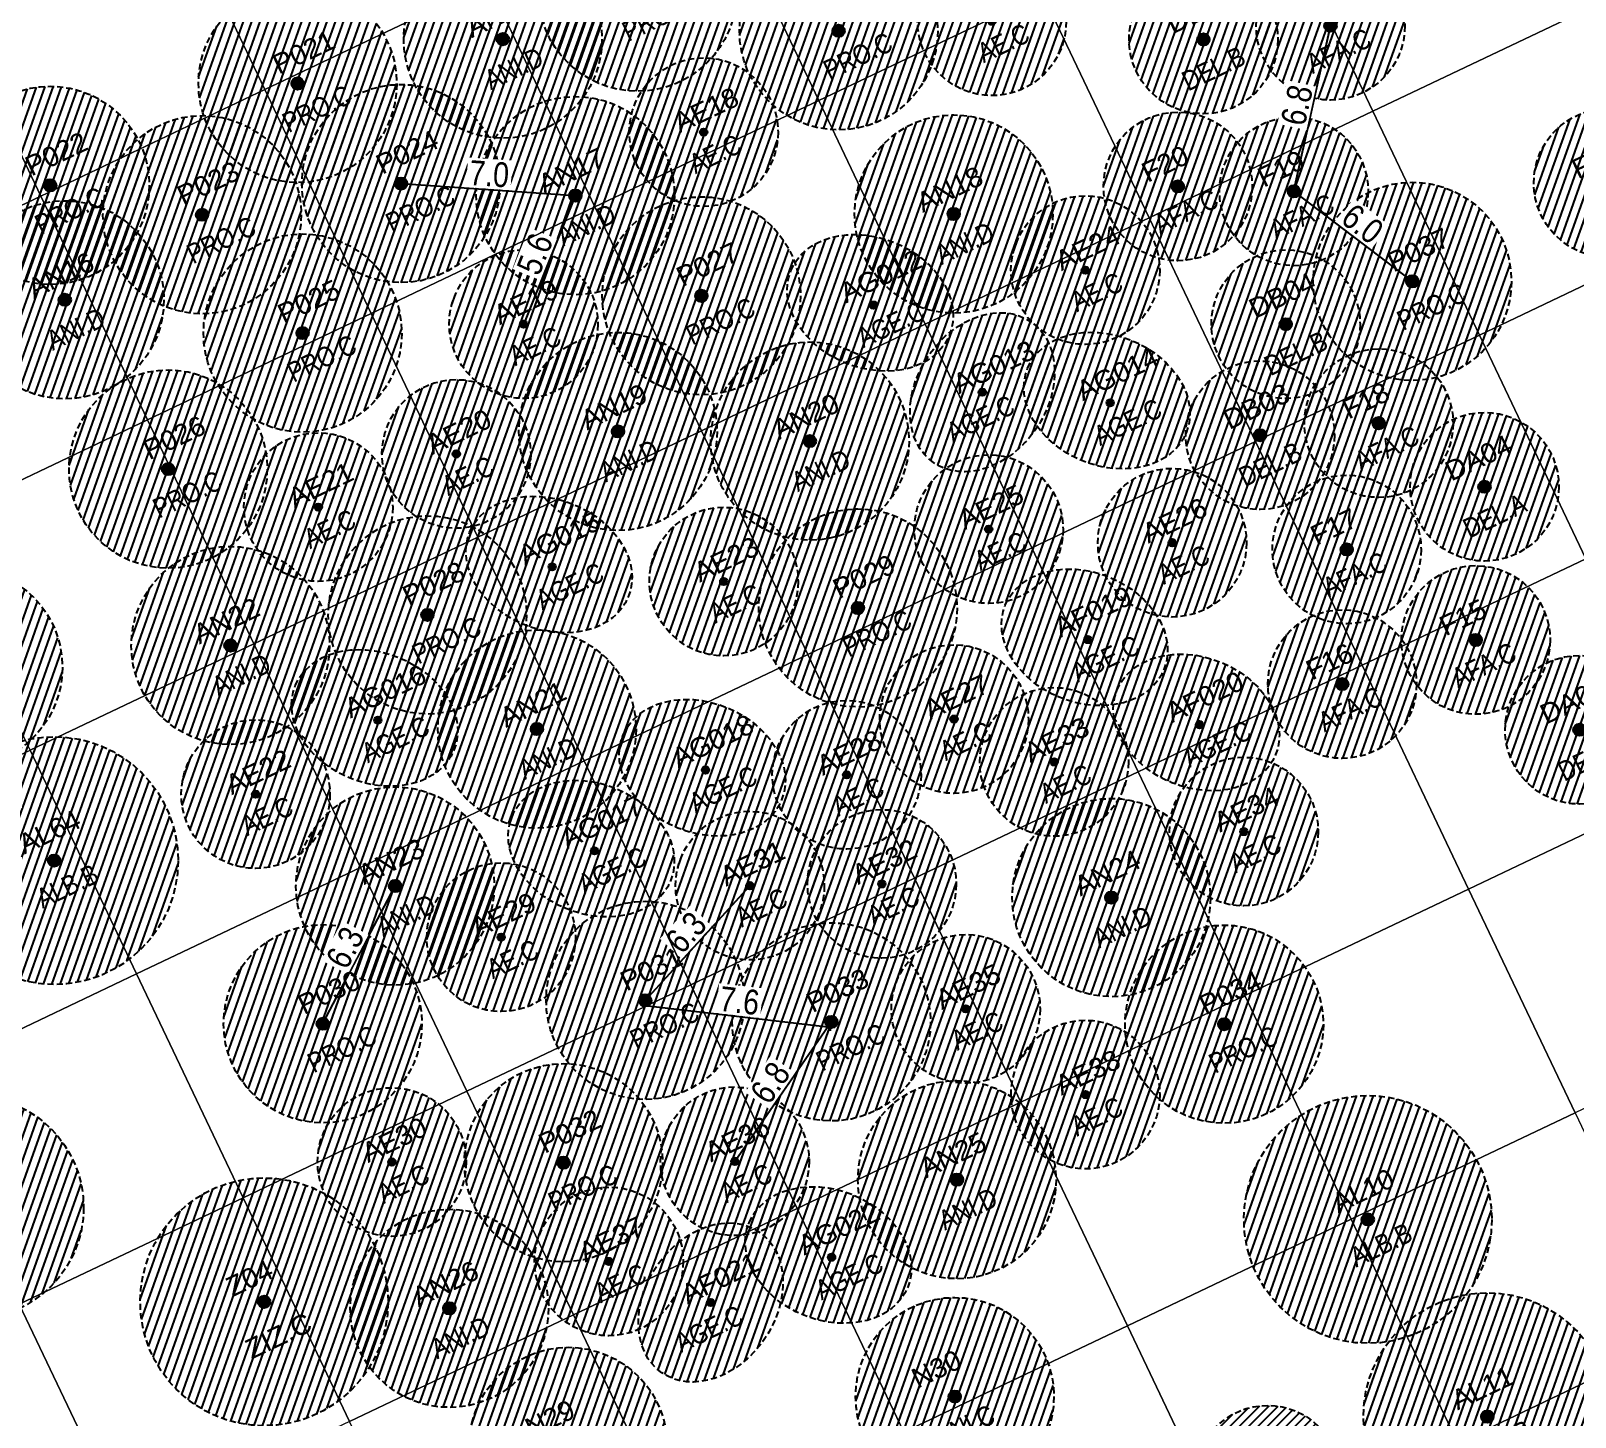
# Model space of a CAD drawing. Header units: metres. Extents: x 679599 to 680038, y 2748524 to 2748844.
# Drawn here: x 679647.3 to 679709.6, y 2748586.6 to 2748642.5 of the extents above; entities that cross this region are included whole.
import ezdxf

# ---------------------------------------------------------------- set-up
doc = ezdxf.new("R2010")
doc.units = ezdxf.units.M
doc.linetypes.add('HIDDEN', pattern=[0.375, 0.25, -0.125])
doc.layers.add('00-GRID_PLANTATION', color=21, linetype='Continuous', lineweight=0, true_color=0xff9c7a)
for name, color, linetype in [('02-L-Setting Out_Dimensions', 250, 'Continuous'), ('COTAUX', 7, 'Continuous'), ('SL_TREE_CANOPY', 251, 'HIDDEN'), ('SL_TREE_ID', 162, 'Continuous'), ('SL_TREE_LEGEND', 7, 'Continuous'), ('SL_TREE_TRUNK', 251, 'Continuous')]:
    doc.layers.add(name, color=color, linetype=linetype)
for name, color, linetype, true_color in [('SL_TREE__DELONIX_REGIA', 24, 'Continuous', 0x8f2400), ('SL_TREE_ACACIA_ETBAICA', 68, 'Continuous', 0x405700), ('SL_TREE_ACACIA_FARNESIANA', 52, 'Continuous', 0xe0e000), ('SL_TREE_ACACIA_GERRARDII', 58, 'Continuous', 0x4c4c00), ('SL_TREE_ACACIA_NILOTICA', 78, 'Continuous', 0x264d00), ('SL_TREE_ALBIZIA_LEBBECK', 54, 'Continuous', 0xa3a300), ('SL_TREE_AZADIRACHTA_INDICA', 62, 'Continuous', 0x9ec82d), ('SL_TREE_CERCIDIUM_FLORIDUM', 52, 'Continuous', 0xe0e000), ('SL_TREE_PROSOPIS_CINERARIA', 66, 'Continuous', 0x5f7f00), ('SL_TREE_ZIZIPHUS_SPINA', 52, 'Continuous', 0xc6d408)]:
    doc.layers.add(name, color=color, linetype=linetype, true_color=true_color)
doc.styles.add('E100', font='verdana.ttf', dxfattribs={"height": 0.4})
doc.styles.get("Standard").update_dxf_attribs({"font": 'arial.ttf'})
doc.styles.add('TER-200', font='ARIALN.TTF', dxfattribs={"height": 1})
doc.dimstyles.new('E250', dxfattribs={"dimscale": 0.03, "dimtxt": 0.4, "dimasz": 0.5, "dimexe": 0.1, "dimexo": 1, "dimgap": 4, "dimtad": 1, "dimzin": 0, "dimdsep": 46, "dimtxsty": 'E100', "dimblk1": 'LINCOT200', "dimblk2": 'LINCOT200', "dimsah": 1, "dimcen": 0.1, "dimdle": 0.1, "dimse1": 1, "dimse2": 1, "dimclrt": 256, "dimadec": 0, "dimazin": 0, "dimtfac": 0.0153846153846154, "dimtofl": 0, "dimtmove": 0, "dimatfit": 3, "dimldrblk": 'LINCOT200', "dimfxl": 1, "dimtolj": 1, "dimtzin": 0, "dimarcsym": 0})
pattern_1 = [(45, (0, 0), (-0.2245064030267288, 0.2245064030267288), [])]
pattern_2 = [(70.4481293926228, (0, -4.656613e-10), (-0.2991926023986827, 0.106254584230064), [])]

# ---------------------------------------------------------------- blocks, each defined once
blk = doc.blocks.new('Albizia_lebbeck')
h = blk.add_hatch()
h.set_pattern_fill('ANSI31', color=256, scale=0.1)
h.set_pattern_definition(pattern_1)
edge = h.paths.add_edge_path()
edge.add_arc((0, 4.656613e-10), 4.999999999981005, -25.44812939262282, 334.5518706073772)
at = {"layer": 'SL_TREE_TRUNK'}
h = blk.add_hatch(color=256, dxfattribs=at)
h.dxf.hatch_style = 1
edge = h.paths.add_edge_path()
edge.add_arc((2.328306e-10, 0), 0.2500003876001918, 0, 360)
at = {"layer": 'SL_TREE_CANOPY', "linetype": 'HIDDEN'}
blk.add_circle((2.328306e-10, 0), 5, dxfattribs=at)
at = {"layer": 'SL_TREE_TRUNK'}
blk.add_circle((2.328306e-10, 0), 0.2500003876001918, dxfattribs=at)
at = {"layer": 'SL_TREE_ID'}
blk.add_attdef('ID', (-0.9810078069718458, 0.7368421231547302), '', height=0.8, rotation=0.000420918299423, dxfattribs=at)
at = {"layer": 'SL_TREE_LEGEND', "insert": (-1.25964832330942, -0.7561016048520699), "char_height": 0.8, "attachment_point": 1, "rotation": 0.012362144525417456, "style": 'TER-200'}
blk.add_mtext_dynamic_manual_height_columns('ALB.B', width=38.77958347063934, gutter_width=12.50001938000959, heights=[0], dxfattribs=at)
blk = doc.blocks.new('Ziziphus_spina_christi')
h = blk.add_hatch()
h.set_pattern_fill('ANSI31', color=256, scale=0.1)
h.set_pattern_definition(pattern_1)
edge = h.paths.add_edge_path()
edge.add_arc((-7e-16, -9e-16), 5, 0, 360)
at = {"layer": 'SL_TREE_TRUNK'}
h = blk.add_hatch(color=256, dxfattribs=at)
h.dxf.hatch_style = 1
edge = h.paths.add_edge_path()
edge.add_arc((0, 0), 0.2500003876001918, 0, 360)
at = {"layer": 'SL_TREE_CANOPY', "linetype": 'HIDDEN'}
blk.add_circle((0, 0), 5, dxfattribs=at)
at = {"layer": 'SL_TREE_TRUNK'}
blk.add_circle((0, 0), 0.2500003876001918, dxfattribs=at)
at = {"layer": 'SL_TREE_ID'}
blk.add_attdef('ID', (-1.090554446818487, 0.7152588476904356), '', height=0.8, rotation=0.000420918299423, dxfattribs=at)
at = {"layer": 'SL_TREE_LEGEND'}
blk.add_attdef('NOMBRE_ESPECIE', (-1.464163609154383, -1.887849904743555), '', height=0.8, rotation=0.000420918299423, dxfattribs=at)
blk = doc.blocks.new('Acacia_pycnantha')
h = blk.add_hatch()
h.set_pattern_fill('ANSI31', color=256, scale=0.1)
h.set_pattern_definition(pattern_1)
edge = h.paths.add_edge_path()
edge.add_arc((-2.328306e-10, 0), 2.999999999974136, 3.2e-15, 360)
at = {"layer": 'SL_TREE_TRUNK'}
h = blk.add_hatch(color=256, dxfattribs=at)
h.dxf.hatch_style = 1
edge = h.paths.add_edge_path()
edge.add_arc((2.328306e-10, 0), 0.2500003876001918, 0, 360)
at = {"layer": 'SL_TREE_CANOPY', "linetype": 'HIDDEN'}
blk.add_circle((2.328306e-10, 0), 3, dxfattribs=at)
at = {"layer": 'SL_TREE_TRUNK'}
blk.add_circle((2.328306e-10, 0), 0.2500003876001918, dxfattribs=at)
at = {"layer": 'SL_TREE_ID'}
blk.add_attdef('ID', (-1.03725316046178, 0.6508105848674967), '', height=0.8, rotation=0.000420918299423, dxfattribs=at)
at = {"layer": 'SL_TREE_LEGEND', "insert": (-1.489660865123958, -0.6532864519394935), "char_height": 0.8, "attachment_point": 1, "rotation": 0.012362144525417456, "style": 'TER-200'}
blk.add_mtext_dynamic_manual_height_columns('AFA.C', width=38.77958347063934, gutter_width=12.50001938000959, heights=[0], dxfattribs=at)
blk = doc.blocks.new('Acacia etbaica')
h = blk.add_hatch()
h.set_pattern_fill('ANSI31', color=256, scale=0.1)
h.set_pattern_definition(pattern_1)
edge = h.paths.add_edge_path()
edge.add_arc((4e-16, -1.1e-15), 3.000000000000001, 0, 360)
at = {"layer": 'SL_TREE_TRUNK'}
h = blk.add_hatch(color=256, dxfattribs=at)
h.dxf.hatch_style = 1
edge = h.paths.add_edge_path()
edge.add_arc((-4.1909516e-09, -3.7252903e-09), 0.1500002332421871, 286.4511275051878, 569.1271037239628)
edge.add_arc((-2.3283064e-09, 2.3283064e-09), 0.1500002378014961, 209.127105287983, 286.4511261276718)
at = {"layer": 'SL_TREE_CANOPY'}
blk.add_circle((0, 0), 3, dxfattribs=at)
at = {"layer": 'SL_TREE_TRUNK'}
for radius in [0.1500002332387778, 0.150000232560115]:
    blk.add_circle((-4.1909516e-09, -3.7252903e-09), radius, dxfattribs=at)
at = {"layer": 'SL_TREE_ID'}
blk.add_attdef('ID', (-0.8932882340763868, 0.3719346012949387), '', height=0.8, rotation=0.000420918299423, dxfattribs=at)
at = {"layer": 'SL_TREE_LEGEND', "insert": (-1.032689353252649, -0.5916003125882874), "char_height": 0.8, "attachment_point": 1, "rotation": 0.01236214457773996, "style": 'TER-200'}
blk.add_mtext_dynamic_manual_height_columns('AE.C', width=38.77952334683659, gutter_width=12.5, heights=[0], dxfattribs=at)
blk = doc.blocks.new('Acacia_gerrardii')
h = blk.add_hatch()
h.set_pattern_fill('ANSI31', color=256, scale=0.1, style=0)
h.set_pattern_definition(pattern_1)
edge = h.paths.add_edge_path()
edge.add_ellipse((-0.0789066723082215, 0.1374323763884604), major_axis=(-2.334159139066159, 2.54631103014604), ratio=0.7600819417513992, start_angle=0, end_angle=360)
at = {"layer": 'SL_TREE_TRUNK'}
h = blk.add_hatch(color=256, dxfattribs=at)
h.dxf.hatch_style = 1
edge = h.paths.add_edge_path()
edge.add_arc((2.328306e-10, 4.656613e-10), 0.1500002322718501, -7.354891001008641, 352.6451089989913)
at = {"layer": 'SL_TREE_CANOPY'}
blk.add_ellipse((-0.0789066723082215, 0.1374323763884604), major_axis=(-2.334159139066159, 2.54631103014604), ratio=0.7600819417513992, dxfattribs=at)
at = {"layer": 'SL_TREE_TRUNK'}
for radius in [0.1500002322718501, 0.150000232560115]:
    blk.add_circle((2.328306e-10, 4.656613e-10), radius, dxfattribs=at)
at = {"layer": 'SL_TREE_ID'}
blk.add_attdef('ID', (-0.9728607100642676, 0.5309647998048064), '', height=0.8, rotation=0.000420918299423, dxfattribs=at)
at = {"layer": 'SL_TREE_LEGEND', "insert": (-1.118427887933137, -0.6025218042600855), "char_height": 0.8, "attachment_point": 1, "style": 'TER-200'}
blk.add_mtext_dynamic_manual_height_columns('AGE.C', width=38.77952334683659, gutter_width=12.5, heights=[0], dxfattribs=at)
blk = doc.blocks.new('Prosopis_cineraria')
h = blk.add_hatch()
h.set_pattern_fill('ANSI31', color=256, scale=0.1)
h.set_pattern_definition(pattern_1)
edge = h.paths.add_edge_path()
edge.add_arc((-1.8626451e-09, -1.3969839e-09), 4.000000002159871, 0, 360)
at = {"layer": 'SL_TREE_TRUNK'}
h = blk.add_hatch(color=256, dxfattribs=at)
h.dxf.hatch_style = 1
edge = h.paths.add_edge_path()
edge.add_arc((0, 0), 0.25, 0, 360)
at = {"layer": 'SL_TREE_CANOPY', "linetype": 'HIDDEN'}
blk.add_circle((0, 0), 4, dxfattribs=at)
at = {"layer": 'SL_TREE_TRUNK'}
blk.add_circle((0, 0), 0.25, dxfattribs=at)
at = {"layer": 'SL_TREE_ID'}
blk.add_attdef('ID', (-0.5349555176233097, 0.6443084545875202), '', height=0.8, rotation=0.000420918299423, dxfattribs=at)
at = {"layer": 'SL_TREE_LEGEND', "insert": (-1.190907274773998, -0.8530613649636507), "char_height": 0.8, "attachment_point": 1, "style": 'TER-200'}
blk.add_mtext_dynamic_manual_height_columns('PRO.C', width=38.77952334683659, gutter_width=12.5, heights=[0], dxfattribs=at)
blk = doc.blocks.new('Acacia_gerrardii_1')
h = blk.add_hatch()
h.set_pattern_fill('ANSI31', color=256, scale=0.1, style=0)
h.set_pattern_definition(pattern_1)
edge = h.paths.add_edge_path()
edge.add_ellipse((2.328306e-10, 4.656613e-10), major_axis=(-2.994620075353437, -1.721699553644493), ratio=0.7600819417513995, start_angle=0, end_angle=360)
at = {"layer": 'SL_TREE_TRUNK'}
h = blk.add_hatch(color=256, dxfattribs=at)
h.dxf.hatch_style = 1
edge = h.paths.add_edge_path()
edge.add_arc((4.656613e-10, 9.313226e-10), 0.1500002322718501, -7.354891001008638, 352.6451089989913)
at = {"layer": 'SL_TREE_CANOPY'}
blk.add_ellipse((2.328306e-10, 4.656613e-10), major_axis=(-2.994620075353435, -1.721699553644493), ratio=0.7600819417513992, dxfattribs=at)
at = {"layer": 'SL_TREE_TRUNK'}
for radius in [0.1500002322718501, 0.150000232560115]:
    blk.add_circle((4.656613e-10, 9.313226e-10), radius, dxfattribs=at)
at = {"layer": 'SL_TREE_ID'}
blk.add_attdef('ID', (-0.8856829385832512, 0.3273389908758872), '', height=0.8, rotation=0.000420918299423, dxfattribs=at)
at = {"layer": 'SL_TREE_LEGEND', "insert": (-1.952773218109769, -0.530258249099262), "char_height": 0.8, "attachment_point": 1, "style": 'TER-200'}
blk.add_mtext_dynamic_manual_height_columns('AGE.C', width=38.77952334683659, gutter_width=12.5, heights=[0], dxfattribs=at)
blk = doc.blocks.new('cercidium_floridum')
h = blk.add_hatch()
h.set_pattern_fill('ANSI31', color=256, scale=0.1)
h.set_pattern_definition(pattern_1)
edge = h.paths.add_edge_path()
edge.add_arc((0, 9.313226e-10), 4.499999999850009, -25.44812939262282, 334.5518706073772)
at = {"layer": 'SL_TREE_TRUNK'}
h = blk.add_hatch(color=256, dxfattribs=at)
h.dxf.hatch_style = 1
edge = h.paths.add_edge_path()
edge.add_arc((2.328306e-10, 4.656613e-10), 0.2500003876001918, 0, 360)
at = {"layer": 'SL_TREE_CANOPY', "linetype": 'HIDDEN'}
blk.add_circle((2.328306e-10, 4.656613e-10), 4.5, dxfattribs=at)
at = {"layer": 'SL_TREE_TRUNK'}
blk.add_circle((2.328306e-10, 4.656613e-10), 0.2500003876001918, dxfattribs=at)
at = {"layer": 'SL_TREE_ID'}
blk.add_attdef('ID', (-1.470375263044438, 0.9027416517720254), '', height=0.8, rotation=0.000420918299423, dxfattribs=at)
at = {"layer": 'SL_TREE_LEGEND', "insert": (-1.53081128154649, -0.653286451008171), "char_height": 0.8, "attachment_point": 1, "rotation": 0.012362144525417456, "style": 'TER-200'}
blk.add_mtext_dynamic_manual_height_columns('CER.C', width=38.77958347063934, gutter_width=12.50001938000959, heights=[0], dxfattribs=at)
blk = doc.blocks.new('Acacia_nilotica')
h = blk.add_hatch()
h.set_pattern_fill('ANSI31', color=256, scale=0.1)
h.set_pattern_definition(pattern_1)
edge = h.paths.add_edge_path()
edge.add_arc((-7e-16, -9e-16), 3.999999999999999, 0, 360)
at = {"layer": 'SL_TREE_TRUNK'}
h = blk.add_hatch(color=256, dxfattribs=at)
h.dxf.hatch_style = 1
edge = h.paths.add_edge_path()
edge.add_arc((0, 0), 0.2500003876001918, 0, 360)
at = {"layer": 'SL_TREE_CANOPY', "linetype": 'HIDDEN'}
blk.add_circle((0, 0), 4, dxfattribs=at)
at = {"layer": 'SL_TREE_TRUNK'}
blk.add_circle((0, 0), 0.2500003876001918, dxfattribs=at)
at = {"layer": 'SL_TREE_ID'}
blk.add_attdef('ID', (-1.213950848484088, 0.9305009110162956), '', height=0.8, rotation=0.000420918299423, dxfattribs=at)
at = {"layer": 'SL_TREE_LEGEND', "insert": (-1.34179218168218, -0.8530613644979894), "char_height": 0.8, "attachment_point": 1, "style": 'TER-200'}
blk.add_mtext_dynamic_manual_height_columns('ANI.C', width=38.77952334683659, gutter_width=12.5, heights=[0], dxfattribs=at)
blk = doc.blocks.new('Acacia Nilotica D')
h = blk.add_hatch()
h.set_pattern_fill('ANSI31', color=256, scale=0.1)
h.set_pattern_definition(pattern_1)
edge = h.paths.add_edge_path()
edge.add_arc((2.328306e-10, 0), 3.999999999999999, -6.5439871631e-05, 359.9999345601284)
at = {"layer": 'SL_TREE_TRUNK'}
h = blk.add_hatch(color=256, dxfattribs=at)
h.dxf.hatch_style = 1
edge = h.paths.add_edge_path()
edge.add_arc((2.328306e-10, 0), 0.2500003876001918, 0, 360)
at = {"layer": 'SL_TREE_CANOPY', "linetype": 'HIDDEN'}
blk.add_circle((2.328306e-10, 0), 4, dxfattribs=at)
at = {"layer": 'SL_TREE_TRUNK'}
blk.add_circle((2.328306e-10, 0), 0.2500003876001918, dxfattribs=at)
at = {"layer": 'SL_TREE_ID'}
blk.add_attdef('ID', (-1.114701568342347, 0.5722070784384528), '', height=0.8, rotation=0.000420918299423, dxfattribs=at)
at = {"layer": 'SL_TREE_LEGEND', "insert": (-1.328076369118697, -0.8530600350350142), "char_height": 0.8, "attachment_point": 1, "rotation": 359.99993456012834, "style": 'TER-200'}
blk.add_mtext_dynamic_manual_height_columns('ANI.D', width=38.77952334683659, gutter_width=12.5, heights=[0], dxfattribs=at)
blk = doc.blocks.new('LINCOT200')
for p, q in [((0, -9.999961704014426), (0, 10.00003829598554)), ((3.695e-13, 3.82959855756e-05), (10.00000000000051, 3.82959855756e-05))]:
    blk.add_line(p, q)
at = {"const_width": 1.875}
blk.add_lwpolyline([(3.535533801624467, -3.535495714255787), (-3.535533950636761, 3.535572157214076)], dxfattribs=at)
at = {"layer": 'COTAUX'}
blk.add_line((0, 0), (-1.249999999999914, 0), dxfattribs=at)
blk = doc.blocks.new('*D38')
at = {"layer": '02-L-Setting Out_Dimensions', "color": 0, "lineweight": -2, "transparency": 16777216}
blk.add_line((679703.0580886358, 2748632.419633378), (679698.303262253, 2748636.033809615), dxfattribs=at)
at = {"layer": 'Defpoints', "color": 0, "transparency": 16777216}
for p in [(679698.2913204356, 2748636.042886673), (679698.2913204356, 2748636.042886673), (679703.0700304545, 2748632.410556321)]:
    blk.add_point(p, dxfattribs=at)
at = {"layer": '02-L-Setting Out_Dimensions', "color": 0, "lineweight": -2, "transparency": 16777216, "xscale": 0.015, "yscale": 0.015, "zscale": 0.015}
for p, rotation in [((679698.291320435, 2748636.042886673), 142.7612845905569), ((679703.0700304538, 2748632.41055632), 322.7612845905569)]:
    blk.add_blockref('LINCOT200', p, dxfattribs=dict(at, rotation=rotation))
at = {"layer": '02-L-Setting Out_Dimensions', "transparency": 16777216, "insert": (679701.0622586175, 2748634.728734022), "char_height": 1, "attachment_point": 5, "rotation": 322.7612845905569, "style": 'TER-200', "bg_fill": 3, "box_fill_scale": 1.1, "bg_fill_color": 9, "bg_fill_true_color": 13158600, "bg_fill_transparency": 0}
blk.add_mtext('\\A1;6.0', dxfattribs=at)
blk = doc.blocks.new('*D61')
at = {"layer": '02-L-Setting Out_Dimensions', "color": 0, "lineweight": -2, "transparency": 16777216}
blk.add_line((679698.2945593128, 2748636.057532824), (679699.7658676682, 2748642.709556179), dxfattribs=at)
at = {"layer": 'Defpoints', "color": 0, "transparency": 16777216}
for p in [(679699.7691071077, 2748642.724202203), (679699.7691071077, 2748642.724202203), (679698.2913198757, 2748636.042886797)]:
    blk.add_point(p, dxfattribs=at)
at = {"layer": '02-L-Setting Out_Dimensions', "color": 0, "lineweight": -2, "transparency": 16777216, "xscale": 0.015, "yscale": 0.015, "zscale": 0.015}
for p, rotation in [((679699.7691071063, 2748642.724202203), 77.52799609278551), ((679698.2913198746, 2748636.042886798), 257.5279960927855)]:
    blk.add_blockref('LINCOT200', p, dxfattribs=dict(at, rotation=rotation))
at = {"layer": '02-L-Setting Out_Dimensions', "transparency": 16777216, "insert": (679698.414520987, 2748639.519724648), "char_height": 1, "attachment_point": 5, "rotation": 77.52799609278553, "style": 'TER-200', "bg_fill": 3, "box_fill_scale": 1.1, "bg_fill_color": 9, "bg_fill_true_color": 13158600, "bg_fill_transparency": 0}
blk.add_mtext('\\A1;6.8', dxfattribs=at)
blk = doc.blocks.new('*D63')
at = {"layer": '02-L-Setting Out_Dimensions', "color": 0, "lineweight": -2, "transparency": 16777216}
blk.add_line((679672.1336628337, 2748603.40704562), (679676.3367152367, 2748608.013913288), dxfattribs=at)
at = {"layer": 'Defpoints', "color": 0, "transparency": 16777216}
for p in [(679676.3468250555, 2748608.024994424), (679676.3468250555, 2748608.024994424), (679672.1235530158, 2748603.395964484)]:
    blk.add_point(p, dxfattribs=at)
at = {"layer": '02-L-Setting Out_Dimensions', "color": 0, "lineweight": -2, "transparency": 16777216, "xscale": 0.015, "yscale": 0.015, "zscale": 0.015}
for p, rotation in [((679676.3468250552, 2748608.024994425), 47.62439695840251), ((679672.1235530154, 2748603.395964484), 227.6243969584025)]:
    blk.add_blockref('LINCOT200', p, dxfattribs=dict(at, rotation=rotation))
at = {"layer": '02-L-Setting Out_Dimensions', "transparency": 16777216, "insert": (679673.7693580351, 2748606.135478009), "char_height": 1, "attachment_point": 5, "rotation": 47.62439695840253, "style": 'TER-200', "bg_fill": 3, "box_fill_scale": 1.1, "bg_fill_color": 9, "bg_fill_true_color": 13158600, "bg_fill_transparency": 0}
blk.add_mtext('\\A1;6.3', dxfattribs=at)
blk = doc.blocks.new('*D64')
at = {"layer": '02-L-Setting Out_Dimensions', "color": 0, "lineweight": -2, "transparency": 16777216}
blk.add_line((679672.1140733612, 2748603.183762686), (679679.5923092421, 2748602.317536994), dxfattribs=at)
at = {"layer": 'Defpoints', "color": 0, "transparency": 16777216}
for p in [(679672.1235530147, 2748603.395964484), (679679.6072096142, 2748602.315811041), (679679.63158964, 2748602.526286885)]:
    blk.add_point(p, dxfattribs=at)
at = {"layer": '02-L-Setting Out_Dimensions', "color": 0, "lineweight": -2, "transparency": 16777216, "xscale": 0.015, "yscale": 0.015, "zscale": 0.015}
for p, rotation in [((679672.0991729888, 2748603.18548864), 173.3927097179219), ((679679.607209614, 2748602.315811041), 353.392709717922)]:
    blk.add_blockref('LINCOT200', p, dxfattribs=dict(at, rotation=rotation))
at = {"layer": '02-L-Setting Out_Dimensions', "transparency": 16777216, "insert": (679675.925747265, 2748603.377034645), "char_height": 1, "attachment_point": 5, "rotation": 353.392709717922, "style": 'TER-200', "bg_fill": 3, "box_fill_scale": 1.1, "bg_fill_color": 9, "bg_fill_true_color": 13158600, "bg_fill_transparency": 0}
blk.add_mtext('\\A1;7.6', dxfattribs=at)
blk = doc.blocks.new('*D65')
at = {"layer": '02-L-Setting Out_Dimensions', "color": 0, "lineweight": -2, "transparency": 16777216}
blk.add_line((679679.6230502055, 2748602.513954892), (679675.7443062739, 2748596.912572598), dxfattribs=at)
at = {"layer": 'Defpoints', "color": 0, "transparency": 16777216}
for p in [(679679.6315896402, 2748602.526286885), (679675.7357668375, 2748596.900240606), (679675.7357668383, 2748596.900240605)]:
    blk.add_point(p, dxfattribs=at)
at = {"layer": '02-L-Setting Out_Dimensions', "color": 0, "lineweight": -2, "transparency": 16777216, "xscale": 0.015, "yscale": 0.015, "zscale": 0.015}
for p, rotation in [((679679.6315896407, 2748602.526286885), 55.29887340510646), ((679675.7357668385, 2748596.900240605), 235.2988734051065)]:
    blk.add_blockref('LINCOT200', p, dxfattribs=dict(at, rotation=rotation))
at = {"layer": '02-L-Setting Out_Dimensions', "transparency": 16777216, "insert": (679677.1652634733, 2748600.072246229), "char_height": 1, "attachment_point": 5, "rotation": 55.29887340510646, "style": 'TER-200', "bg_fill": 3, "box_fill_scale": 1.1, "bg_fill_color": 9, "bg_fill_true_color": 13158600, "bg_fill_transparency": 0}
blk.add_mtext('\\A1;6.8', dxfattribs=at)
blk = doc.blocks.new('*D81')
at = {"layer": '02-L-Setting Out_Dimensions', "color": 0, "lineweight": -2, "transparency": 16777216}
blk.add_line((679659.119081915, 2748602.463767942), (679662.023708126, 2748607.99631519), dxfattribs=at)
at = {"layer": 'Defpoints', "color": 0, "transparency": 16777216}
for p in [(679662.0306807049, 2748608.009596121), (679662.0306807064, 2748608.009596121), (679659.1121093304, 2748602.450487013)]:
    blk.add_point(p, dxfattribs=at)
at = {"layer": '02-L-Setting Out_Dimensions', "color": 0, "lineweight": -2, "transparency": 16777216, "xscale": 0.015, "yscale": 0.015, "zscale": 0.015}
for p, rotation in [((679662.0306807078, 2748608.009596121), 62.30021133622558), ((679659.1121093332, 2748602.450487013), 242.3002113362256)]:
    blk.add_blockref('LINCOT200', p, dxfattribs=dict(at, rotation=rotation))
at = {"layer": '02-L-Setting Out_Dimensions', "transparency": 16777216, "insert": (679660.0130886338, 2748605.523156344), "char_height": 1, "attachment_point": 5, "rotation": 62.300211336225594, "style": 'TER-200', "bg_fill": 3, "box_fill_scale": 1.1, "bg_fill_color": 9, "bg_fill_true_color": 13158600, "bg_fill_transparency": 0}
blk.add_mtext('\\A1;6.3', dxfattribs=at)
blk = doc.blocks.new('*D75')
at = {"layer": '02-L-Setting Out_Dimensions', "color": 0, "lineweight": -2, "transparency": 16777216}
blk.add_line((679662.2839914501, 2748636.355610504), (679669.2871018758, 2748635.870532013), dxfattribs=at)
at = {"layer": 'Defpoints', "color": 0, "transparency": 16777216}
for p in [(679662.269027306, 2748636.356647027), (679669.3020660223, 2748635.869495519), (679669.3020660211, 2748635.869495504)]:
    blk.add_point(p, dxfattribs=at)
at = {"layer": '02-L-Setting Out_Dimensions', "color": 0, "lineweight": -2, "transparency": 16777216, "xscale": 0.015, "yscale": 0.015, "zscale": 0.015}
for p, rotation in [((679662.2690273046, 2748636.356647012), 176.0376707306705), ((679669.3020660211, 2748635.869495505), 356.0376707306705)]:
    blk.add_blockref('LINCOT200', p, dxfattribs=dict(at, rotation=rotation))
at = {"layer": '02-L-Setting Out_Dimensions', "transparency": 16777216, "insert": (679665.8291196236, 2748636.742136986), "char_height": 1, "attachment_point": 5, "rotation": 356.0376707306706, "style": 'TER-200', "bg_fill": 3, "box_fill_scale": 1.1, "bg_fill_color": 9, "bg_fill_true_color": 13158600, "bg_fill_transparency": 0}
blk.add_mtext('\\A1;7.0', dxfattribs=at)
blk = doc.blocks.new('*D76')
at = {"layer": '02-L-Setting Out_Dimensions', "color": 0, "lineweight": -2, "transparency": 16777216}
blk.add_line((679669.2964613324, 2748635.855581947), (679667.2183126241, 2748630.696603985), dxfattribs=at)
at = {"layer": 'Defpoints', "color": 0, "transparency": 16777216}
for p in [(679669.3020660218, 2748635.869495519), (679667.2127079348, 2748630.682690414), (679667.2127079348, 2748630.682690414)]:
    blk.add_point(p, dxfattribs=at)
at = {"layer": '02-L-Setting Out_Dimensions', "color": 0, "lineweight": -2, "transparency": 16777216, "xscale": 0.015, "yscale": 0.015, "zscale": 0.015}
for p, rotation in [((679669.3020660218, 2748635.869495519), 68.05935012451587), ((679667.2127079347, 2748630.682690414), 248.0593501245159)]:
    blk.add_blockref('LINCOT200', p, dxfattribs=dict(at, rotation=rotation))
at = {"layer": '02-L-Setting Out_Dimensions', "transparency": 16777216, "insert": (679667.6724855121, 2748633.511704018), "char_height": 1, "attachment_point": 5, "rotation": 68.05935012451589, "style": 'TER-200', "bg_fill": 3, "box_fill_scale": 1.1, "bg_fill_color": 9, "bg_fill_true_color": 13158600, "bg_fill_transparency": 0}
blk.add_mtext('\\A1;5.6', dxfattribs=at)
blk = doc.blocks.new('Azadiracta.C')
h = blk.add_hatch()
h.set_pattern_fill('ANSI31', color=256, scale=0.0833333333269423)
h.set_pattern_definition([(45, (0, 0), (-0.1870886691745925, 0.1870886691745925), [])])
edge = h.paths.add_edge_path()
edge.add_arc((0, 0), 2.916666666442981, 0, 360)
at = {"layer": 'SL_TREE_TRUNK'}
h = blk.add_hatch(color=256, dxfattribs=at)
h.dxf.hatch_style = 1
edge = h.paths.add_edge_path()
edge.add_arc((0, 0), 0.2083336563175156, 0, 360)
at = {"layer": 'SL_TREE_CANOPY', "linetype": 'HIDDEN'}
blk.add_circle((0, 0), 2.916666666442981, dxfattribs=at)
at = {"layer": 'SL_TREE_TRUNK'}
blk.add_circle((0, 0), 0.2083336563175156, dxfattribs=at)
at = {"layer": 'SL_TREE_ID'}
blk.add_attdef('ID', (-1.211006061872467, 0.0630852044560015), '', height=0.6666666666155387, rotation=25.00021045177178, dxfattribs=at)
at = {"layer": 'SL_TREE_LEGEND', "insert": (-0.9512533869128674, -1.267815743107348), "char_height": 0.6666666666155387, "attachment_point": 1, "rotation": 25.385496202403836, "style": 'TER-200'}
blk.add_mtext_dynamic_manual_height_columns('AZA.C', width=32.31626945321876, gutter_width=10.41666666586779, heights=[0], dxfattribs=at)
blk = doc.blocks.new('delonix.A')
h = blk.add_hatch()
h.set_pattern_fill('ANSI31', color=256, scale=0.1, angle=25.44812939262282)
h.set_pattern_definition(pattern_2)
edge = h.paths.add_edge_path()
edge.add_arc((0, 0), 3.000000000087448, 6.4e-15, 360)
at = {"layer": 'SL_TREE_TRUNK'}
h = blk.add_hatch(color=256, dxfattribs=at)
h.dxf.hatch_style = 1
edge = h.paths.add_edge_path()
edge.add_arc((0, 0), 0.2500003876001918, 0, 360)
at = {"layer": 'SL_TREE_CANOPY', "linetype": 'HIDDEN'}
blk.add_circle((0, 0), 3, dxfattribs=at)
at = {"layer": 'SL_TREE_TRUNK'}
blk.add_circle((0, 0), 0.2500003876001918, dxfattribs=at)
at = {"layer": 'SL_TREE_ID'}
blk.add_attdef('ID', (-1.339938229354819, 0.2064761969521947), '', height=0.8, rotation=25.44855030298583, dxfattribs=at)
at = {"layer": 'SL_TREE_LEGEND', "insert": (-0.9585852101445198, -1.378696649335324), "char_height": 0.8, "attachment_point": 1, "rotation": 25.448129392622825, "style": 'TER-200'}
blk.add_mtext_dynamic_manual_height_columns('DEL.A', width=38.77952334683659, gutter_width=12.5, heights=[0], dxfattribs=at)
blk = doc.blocks.new('Delonix.B')
h = blk.add_hatch()
h.set_pattern_fill('ANSI31', color=256, scale=0.1, angle=25.44812939262282)
h.set_pattern_definition(pattern_2)
edge = h.paths.add_edge_path()
edge.add_arc((0, 0), 3.000000000087448, 6.4e-15, 360)
at = {"layer": 'SL_TREE_TRUNK'}
h = blk.add_hatch(color=256, dxfattribs=at)
h.dxf.hatch_style = 1
edge = h.paths.add_edge_path()
edge.add_arc((0, 0), 0.2500003876001918, 0, 360)
at = {"layer": 'SL_TREE_CANOPY', "linetype": 'HIDDEN'}
blk.add_circle((0, 0), 3, dxfattribs=at)
at = {"layer": 'SL_TREE_TRUNK'}
blk.add_circle((0, 0), 0.2500003876001918, dxfattribs=at)
at = {"layer": 'SL_TREE_ID'}
blk.add_attdef('ID', (-1.237425848712601, 0.2064765735011943), '', height=0.8, rotation=25.44855030298583, dxfattribs=at)
at = {"layer": 'SL_TREE_LEGEND', "insert": (-0.9585852101445198, -1.378696649335324), "char_height": 0.8, "attachment_point": 1, "rotation": 25.448129392622825, "style": 'TER-200'}
blk.add_mtext_dynamic_manual_height_columns('DEL.B', width=38.77952334683659, gutter_width=12.5, heights=[0], dxfattribs=at)

msp = doc.modelspace()

# ---------------------------------------------------------------- linework, layer by layer
at = {"layer": '00-GRID_PLANTATION'}
for points in [[(679652.4712150027, 2748649.175501983), (679661.500994441, 2748653.472370994), (679665.7978634518, 2748644.442591555), (679656.7680840134, 2748640.145722545)], [(679674.8276428896, 2748648.739460566), (679683.8574223279, 2748653.036329578), (679688.1542913384, 2748644.006550139), (679679.1245119004, 2748639.709681128)], [(679643.4414355645, 2748644.878632971), (679652.471215003, 2748649.175501983), (679656.7680840137, 2748640.145722543), (679647.7383045751, 2748635.848853533)], [(679634.4116561266, 2748640.58176396), (679643.441435565, 2748644.878632971), (679647.7383045758, 2748635.848853533), (679638.7085251374, 2748631.551984523)], [(679679.1245119002, 2748639.709681128), (679688.1542913384, 2748644.006550139), (679692.4511603492, 2748634.9767707), (679683.4213809109, 2748630.67990169)], [(679647.7383045751, 2748635.848853534), (679656.7680840137, 2748640.145722545), (679661.0649530243, 2748631.115943106), (679652.0351735861, 2748626.819074095)], [(679670.0947324625, 2748635.412812118), (679679.124511901, 2748639.709681128), (679683.4213809113, 2748630.679901689), (679674.391601473, 2748626.383032679)], [(679638.7085251374, 2748631.551984523), (679647.7383045754, 2748635.848853534), (679652.0351735863, 2748626.819074095), (679643.0053941481, 2748622.522205084)], [(679683.4213809109, 2748630.67990169), (679692.4511603494, 2748634.976770701), (679696.7480293601, 2748625.946991262), (679687.7182499217, 2748621.650122251)], [(679705.7778087982, 2748630.243860274), (679714.8075882366, 2748634.540729284), (679719.104457247, 2748625.510949846), (679710.0746778089, 2748621.214080835)], [(679652.0351735861, 2748626.819074095), (679661.0649530245, 2748631.115943106), (679665.3618220353, 2748622.086163668), (679656.3320425969, 2748617.789294657)], [(679674.3916014737, 2748626.383032678), (679683.4213809116, 2748630.679901689), (679687.7182499226, 2748621.65012225), (679678.6884704842, 2748617.35325324)], [(679696.7480293601, 2748625.946991262), (679705.7778087982, 2748630.243860274), (679710.0746778091, 2748621.214080835), (679701.0448983709, 2748616.917211824)], [(679643.0053941482, 2748622.522205085), (679652.0351735866, 2748626.819074095), (679656.3320425974, 2748617.789294657), (679647.302263159, 2748613.492425647)], [(679665.3618220354, 2748622.086163668), (679674.3916014737, 2748626.383032678), (679678.6884704842, 2748617.35325324), (679669.6586910458, 2748613.056384229)], [(679687.7182499219, 2748621.650122252), (679696.7480293601, 2748625.946991262), (679701.0448983709, 2748616.917211824), (679692.0151189324, 2748612.620342814)], [(679656.3320425969, 2748617.789294657), (679665.3618220354, 2748622.086163668), (679669.6586910458, 2748613.056384229), (679660.6289116075, 2748608.759515219)], [(679678.688470484, 2748617.353253241), (679687.7182499224, 2748621.650122251), (679692.015118933, 2748612.620342813), (679682.9853394947, 2748608.323473802)], [(679701.0448983709, 2748616.917211824), (679710.0746778093, 2748621.214080835), (679714.3715468198, 2748612.184301397), (679705.3417673816, 2748607.887432386)], [(679692.0151189325, 2748612.620342814), (679701.0448983709, 2748616.917211824), (679705.3417673816, 2748607.887432386), (679696.3119879435, 2748603.590563375)], [(679638.2724837211, 2748609.195556635), (679647.3022631595, 2748613.492425647), (679651.5991321699, 2748604.462646207), (679642.569352732, 2748600.165777197)], [(679682.9853394947, 2748608.323473803), (679692.0151189329, 2748612.620342813), (679696.3119879437, 2748603.590563374), (679687.2822085056, 2748599.293694364)], [(679705.3417673816, 2748607.887432386), (679714.3715468198, 2748612.184301397), (679718.6684158308, 2748603.154521958), (679709.6386363921, 2748598.857652947)], [(679696.3119879435, 2748603.590563375), (679705.3417673816, 2748607.887432386), (679709.6386363921, 2748598.857652947), (679700.6088569538, 2748594.560783936)], [(679642.569352732, 2748600.165777197), (679651.5991321702, 2748604.462646208), (679655.8960011811, 2748595.43286677), (679646.8662217424, 2748591.135997759)], [(679687.2822085056, 2748599.293694364), (679696.3119879437, 2748603.590563374), (679700.6088569545, 2748594.560783936), (679691.5790775161, 2748590.263914926)], [(679655.8960011808, 2748595.43286677), (679664.9257806191, 2748599.729735781), (679669.2226496293, 2748590.699956342), (679660.1928701915, 2748586.403087331)], [(679700.608856954, 2748594.560783937), (679709.6386363922, 2748598.857652947), (679713.9355054031, 2748589.827873509), (679704.9057259643, 2748585.531004498)], [(679646.8662217424, 2748591.135997759), (679655.8960011808, 2748595.43286677), (679660.1928701916, 2748586.403087331), (679651.1630907533, 2748582.10621832)], [(679669.2226496286, 2748590.699956342), (679678.2524290673, 2748594.996825353), (679682.5492980777, 2748585.967045914), (679673.5195186397, 2748581.670176903)], [(679691.5790775161, 2748590.263914926), (679700.6088569545, 2748594.560783937), (679704.9057259652, 2748585.531004498), (679695.8759465268, 2748581.234135487)], [(679637.8364423043, 2748586.839128748), (679646.8662217424, 2748591.135997759), (679651.1630907533, 2748582.10621832), (679642.1333113149, 2748577.80934931)], [(679660.1928701915, 2748586.403087331), (679669.2226496293, 2748590.699956342), (679673.5195186404, 2748581.670176903), (679664.489739202, 2748577.373307893)], [(679682.5492980777, 2748585.967045915), (679691.5790775163, 2748590.263914926), (679695.8759465271, 2748581.234135487), (679686.8461670887, 2748576.937266477)], [(679704.9057259648, 2748585.531004498), (679713.9355054031, 2748589.82787351), (679718.2323744138, 2748580.798094071), (679709.2025949752, 2748576.50122506)]]:
    msp.add_lwpolyline(points, close=True, dxfattribs=at)

# ---------------------------------------------------------------- block references
at = {"layer": 'SL_TREE__DELONIX_REGIA'}
for name, p, values in [('Delonix.B', (679696.9277039455, 2748626.200658545), {'ID': 'DB03'}), ('delonix.A', (679705.9833165013, 2748624.121020157), {'ID': 'DA04'}), ('delonix.A', (679709.8138417734, 2748614.314442301), {'ID': 'DA03'})]:
    msp.add_blockref(name, p, dxfattribs=at).add_auto_attribs(values)
at = {"layer": 'SL_TREE_ACACIA_ETBAICA', "rotation": 25.44812939262282}
for p, values in [((679686.1087203705, 2748642.906123652), {'ID': 'AE17'}), ((679674.4787069632, 2748638.431529532), {'ID': 'AE18'}), ((679689.8785097321, 2748632.862857621), {'ID': 'AE24'}), ((679667.212707937, 2748630.682690419), {'ID': 'AE19'}), ((679664.4998443518, 2748625.445676063), {'ID': 'AE20'}), ((679658.9325675828, 2748623.300615411), {'ID': 'AE21'}), ((679685.9780449622, 2748622.41059688), {'ID': 'AE25'}), ((679693.3813133545, 2748621.864504647), {'ID': 'AE26'}), ((679675.2892833581, 2748620.296114887), {'ID': 'AE23'}), ((679684.5806743593, 2748614.746860305), {'ID': 'AE27'}), ((679680.2492406141, 2748612.498312446), {'ID': 'AE28'}), ((679688.6195717338, 2748613.017298318), {'ID': 'AE33'}), ((679656.4028426242, 2748611.718304807), {'ID': 'AE22'}), ((679696.2726500833, 2748610.206626311), {'ID': 'AE34'}), ((679681.6691772369, 2748608.094660298), {'ID': 'AE32'}), ((679676.3468250583, 2748608.024994429), {'ID': 'AE31'}), ((679666.3068088331, 2748605.943307), {'ID': 'AE29'}), ((679685.0519583852, 2748603.053463048), {'ID': 'AE35'}), ((679689.8796351122, 2748599.593026662), {'ID': 'AE38'}), ((679675.7357668403, 2748596.900240613), {'ID': 'AE36'}), ((679661.9012799419, 2748596.872268994), {'ID': 'AE30'}), ((679670.6563674479, 2748592.861612845), {'ID': 'AE37'})]:
    msp.add_blockref('Acacia etbaica', p, dxfattribs=at).add_auto_attribs(values)
at = {"layer": 'SL_TREE_ACACIA_FARNESIANA', "rotation": 25.44812939262282}
for p, values in [((679690.297406897, 2748646.282805403), {'ID': 'F22'}), ((679699.7691067578, 2748642.724202655), {'ID': 'F21'}), ((679693.612578542, 2748636.241661945), {'ID': 'F20'}), ((679710.9696798824, 2748636.381404657), {'ID': 'F14'}), ((679698.2913198755, 2748636.042886797), {'ID': 'F19'}), ((679701.7144630754, 2748626.686385669), {'ID': 'F18'}), ((679700.4247340158, 2748621.592700154), {'ID': 'F17'}), ((679705.6301351216, 2748617.938232047), {'ID': 'F15'}), ((679700.2428565332, 2748616.159572806), {'ID': 'F16'})]:
    msp.add_blockref('Acacia_pycnantha', p, dxfattribs=at).add_auto_attribs(values)
at = {"layer": 'SL_TREE_ACACIA_GERRARDII', "rotation": 25.44812939262282}
for name, p, values in [('Acacia_gerrardii', (679644.9130479569, 2748645.51384234), {'ID': 'AG005'}), ('Acacia_gerrardii', (679681.3272223724, 2748631.452535958), {'ID': 'AG012'}), ('Acacia_gerrardii_1', (679685.721398927, 2748627.936235616), {'ID': 'AG013'}), ('Acacia_gerrardii', (679690.8787193706, 2748627.509156693), {'ID': 'AG014'}), ('Acacia_gerrardii', (679668.3678730727, 2748620.890020521), {'ID': 'AG015'}), ('Acacia_gerrardii', (679689.9776555736, 2748617.954514742), {'ID': 'AF019'}), ('Acacia_gerrardii', (679661.3344947059, 2748614.70159852), {'ID': 'AG016'}), ('Acacia_gerrardii', (679694.485468234, 2748614.519015857), {'ID': 'AF020'}), ('Acacia_gerrardii', (679674.5537087884, 2748612.692805909), {'ID': 'AG018'}), ('Acacia_gerrardii', (679670.0739081443, 2748609.426789642), {'ID': 'AG017'}), ('Acacia_gerrardii', (679679.6404033938, 2748593.029133204), {'ID': 'AG022'}), ('Acacia_gerrardii_1', (679674.7623842787, 2748591.20497578), {'ID': 'AF021'})]:
    msp.add_blockref(name, p, dxfattribs=at).add_auto_attribs(values)
at = {"layer": 'SL_TREE_ACACIA_NILOTICA'}
for name, p, rotation, values in [('Acacia Nilotica D', (679666.377176453, 2748642.183238333), 25.44819483249446, {'ID': 'AN15'}), ('Acacia Nilotica D', (679669.3020660223, 2748635.86949552), 25.44819483249446, {'ID': 'AN17'}), ('Acacia Nilotica D', (679684.5676405226, 2748635.128840481), 25.44819483249446, {'ID': 'AN18'}), ('Acacia Nilotica D', (679648.7043725109, 2748631.665660462), 25.44819483249446, {'ID': 'AN16'}), ('Acacia Nilotica D', (679671.0231971582, 2748626.352799246), 25.44819483249446, {'ID': 'AN19'}), ('Acacia Nilotica D', (679678.7653208389, 2748625.963629191), 25.44819483249446, {'ID': 'AN20'}), ('Acacia Nilotica D', (679655.3856793093, 2748617.715767783), 25.44819483249446, {'ID': 'AN22'}), ('Acacia_nilotica', (679644.6087397716, 2748616.839026997), 25.44812939262282, {'ID': 'N31'}), ('Acacia Nilotica D', (679667.7513383809, 2748614.34580858), 25.44819483249446, {'ID': 'AN21'}), ('Acacia Nilotica D', (679662.0306807054, 2748608.009596122), 25.44819483249446, {'ID': 'AN23'}), ('Acacia Nilotica D', (679690.9256862993, 2748607.542558658), 25.44819483249446, {'ID': 'AN24'}), ('Acacia_nilotica', (679714.3078090305, 2748596.988255677), 25.44812939262282, {'ID': 'N26'}), ('Acacia Nilotica D', (679684.698937918, 2748596.160438091), 25.44819483249446, {'ID': 'AN25'}), ('Acacia Nilotica D', (679664.2187919669, 2748590.968400255), 25.44819483249446, {'ID': 'AN26'}), ('Acacia_nilotica', (679684.6098735239, 2748587.405719272), 25.44812939262282, {'ID': 'N30'}), ('Acacia_nilotica', (679669.015828963, 2748585.394530414), 25.44812939262282, {'ID': 'N29'})]:
    msp.add_blockref(name, p, dxfattribs=dict(at, rotation=rotation)).add_auto_attribs(values)
at = {"layer": 'SL_TREE_ALBIZIA_LEBBECK', "rotation": 25.44812939262282}
for p, values in [((679648.2750267617, 2748609.035117067), {'ID': 'AL64'}), ((679701.2759262853, 2748594.555597612), {'ID': 'AL10'}), ((679706.097316044, 2748586.597351416), {'ID': 'AL11'})]:
    msp.add_blockref('Albizia_lebbeck', p, dxfattribs=at).add_auto_attribs(values)
at = {"layer": 'SL_TREE_AZADIRACHTA_INDICA'}
msp.add_blockref('Azadiracta.C', (679697.234500196, 2748584.134617412), dxfattribs=at).add_auto_attribs({'ID': 'CZ14'})
at = {"layer": 'SL_TREE_CERCIDIUM_FLORIDUM', "rotation": 25.44812939262282}
msp.add_blockref('cercidium_floridum', (679644.9641106852, 2748595.036371063), dxfattribs=at).add_auto_attribs({'ID': 'CC04'})
at = {"layer": 'SL_TREE_PROSOPIS_CINERARIA', "rotation": 25.44812939262282}
for p, values in [((679671.8096756395, 2748644.080781689), {'ID': 'P020'}), ((679679.9236511029, 2748642.52126956), {'ID': 'P019'}), ((679658.0966146528, 2748640.394307209), {'ID': 'P021'}), ((679648.1127504971, 2748636.28395959), {'ID': 'P022'}), ((679662.2690273065, 2748636.356647027), {'ID': 'P024'}), ((679654.2429568653, 2748635.099380889), {'ID': 'P023'}), ((679703.070030455, 2748632.410556321), {'ID': 'P037'}), ((679674.3868786134, 2748631.824802852), {'ID': 'P027'}), ((679658.2983911915, 2748630.321980542), {'ID': 'P025'}), ((679652.8735499736, 2748624.835144944), {'ID': 'P026'}), ((679680.701396392, 2748619.230209735), {'ID': 'P029'}), ((679663.3341943951, 2748618.949160773), {'ID': 'P028'}), ((679672.1235530165, 2748603.395964484), {'ID': 'P031'}), ((679659.1121093311, 2748602.450487013), {'ID': 'P030'}), ((679679.6315896404, 2748602.526286885), {'ID': 'P033'}), ((679695.4808928593, 2748602.433555067), {'ID': 'P034'}), ((679668.8242140892, 2748596.845540967), {'ID': 'P032'})]:
    msp.add_blockref('Prosopis_cineraria', p, dxfattribs=at).add_auto_attribs(values)
at = {"layer": 'SL_TREE_ZIZIPHUS_SPINA', "rotation": 25.44812939262282}
msp.add_blockref('Ziziphus_spina_christi', (679656.747047861, 2748591.230122607), dxfattribs=at).add_auto_attribs({'ID': 'Z04', 'NOMBRE_ESPECIE': 'ZIZ.C'})

# ---------------------------------------------------------------- next in the draw order: dimensions: what is measured, and where the dimension line sits
at = {"layer": '02-L-Setting Out_Dimensions'}
for p1, p2, distance, picture, middle in [((679662.2690273061, 2748636.356647027), (679669.3020660221, 2748635.86949552), -1.585899426315594e-08, '*D75', (679665.8291196236, 2748636.742136986)), ((679703.070030455, 2748632.410556321), (679698.291320436, 2748636.042886674), 1.0232346371323708e-09, '*D38', (679701.0622586177, 2748634.728734022)), ((679659.1121093307, 2748602.450487013), (679662.0306807053, 2748608.009596122), -1.3605771233347506e-09, '*D81', (679660.0130886339, 2748605.523156344)), ((679672.1235530158, 2748603.395964484), (679676.3468250555, 2748608.024994424), 0, '*D63', (679673.7693580353, 2748606.135478009))]:
    dim = msp.add_aligned_dim(p1=p1, p2=p2, distance=distance, dimstyle='E250', override={"dimtxt": 0.8, "dimdec": 1, "dimtxsty": 'TER-200', "dimtfill": 1, "dimtfillclr": 7}, dxfattribs=at)
    dim.commit()
    dim.dimension.update_dxf_attribs({"geometry": picture, "text_midpoint": middle})

# ---------------------------------------------------------------- next in the draw order: linework, layer by layer
at = {"layer": '00-GRID_PLANTATION'}
for points in [[(679701.4809397875, 2748639.273639711), (679710.510719226, 2748643.570508722), (679714.8075882366, 2748634.540729284), (679705.7778087982, 2748630.243860274)], [(679647.302263159, 2748613.492425647), (679656.3320425974, 2748617.789294656), (679660.6289116081, 2748608.759515218), (679651.5991321699, 2748604.462646207)], [(679651.5991321699, 2748604.462646207), (679660.6289116086, 2748608.759515219), (679664.9257806189, 2748599.72973578), (679655.8960011805, 2748595.43286677)]]:
    msp.add_lwpolyline(points, close=True, dxfattribs=at)

# ---------------------------------------------------------------- next in the draw order: block references
at = {"layer": 'SL_TREE__DELONIX_REGIA'}
msp.add_blockref('Delonix.B', (679697.9637698301, 2748630.681382929), dxfattribs=at).add_auto_attribs({'ID': 'DB04'})

# ---------------------------------------------------------------- next in the draw order: dimensions: what is measured, and where the dimension line sits
at = {"layer": '02-L-Setting Out_Dimensions'}
for p1, p2, distance, picture, middle in [((679698.2913198757, 2748636.042886797), (679699.7691071073, 2748642.724202203), -3.410043208948941e-10, '*D61', (679698.414520987, 2748639.519724648)), ((679669.3020660221, 2748635.869495519), (679667.2127079344, 2748630.682690414), 3.23950765039088e-10, '*D76', (679667.6724855121, 2748633.511704018)), ((679672.1235530148, 2748603.395964484), (679679.6315896398, 2748602.526286885), -0.2118831439583878, '*D64', (679675.9257472652, 2748603.377034645))]:
    dim = msp.add_aligned_dim(p1=p1, p2=p2, distance=distance, dimstyle='E250', override={"dimtxt": 0.8, "dimdec": 1, "dimtxsty": 'TER-200', "dimtfill": 1, "dimtfillclr": 7}, dxfattribs=at)
    dim.commit()
    dim.dimension.update_dxf_attribs({"geometry": picture, "text_midpoint": middle})

# ---------------------------------------------------------------- next in the draw order: linework, layer by layer
at = {"layer": '00-GRID_PLANTATION'}
for points in [[(679697.1840707768, 2748648.30341915), (679706.213850215, 2748652.600288161), (679710.5107192257, 2748643.570508722), (679701.4809397872, 2748639.273639711)], [(679665.7978634515, 2748644.442591555), (679674.8276428899, 2748648.739460565), (679679.1245119004, 2748639.709681127), (679670.0947324622, 2748635.412812117)], [(679688.1542913384, 2748644.006550139), (679697.1840707771, 2748648.30341915), (679701.4809397875, 2748639.273639711), (679692.4511603492, 2748634.9767707)], [(679656.7680840134, 2748640.145722545), (679665.7978634518, 2748644.442591555), (679670.0947324625, 2748635.412812118), (679661.0649530241, 2748631.115943106)], [(679692.4511603494, 2748634.976770701), (679701.4809397878, 2748639.273639712), (679705.7778087982, 2748630.243860274), (679696.7480293601, 2748625.946991262)], [(679661.0649530245, 2748631.115943106), (679670.0947324628, 2748635.412812117), (679674.3916014737, 2748626.383032678), (679665.3618220353, 2748622.086163668)], [(679669.6586910458, 2748613.056384229), (679678.688470484, 2748617.353253241), (679682.985339495, 2748608.323473802), (679673.9555600566, 2748604.026604791)], [(679660.6289116077, 2748608.759515219), (679669.6586910458, 2748613.056384229), (679673.9555600566, 2748604.026604791), (679664.9257806182, 2748599.72973578)]]:
    msp.add_lwpolyline(points, close=True, dxfattribs=at)

# ---------------------------------------------------------------- next in the draw order: block references
at = {"layer": 'SL_TREE__DELONIX_REGIA'}
msp.add_blockref('Delonix.B', (679694.642584418, 2748642.169857289), dxfattribs=at).add_auto_attribs({'ID': 'DB12'})

# ---------------------------------------------------------------- next in the draw order: dimensions: what is measured, and where the dimension line sits
at = {"layer": '02-L-Setting Out_Dimensions'}
dim = msp.add_aligned_dim(p1=(679679.6315896398, 2748602.526286885), p2=(679675.7357668375, 2748596.900240606), distance=1.200160173120035e-09, dimstyle='E250', override={"dimtxt": 0.8, "dimdec": 1, "dimtxsty": 'TER-200', "dimtfill": 1, "dimtfillclr": 7}, dxfattribs=at)
dim.commit()
dim.dimension.update_dxf_attribs({"geometry": '*D65', "text_midpoint": (679677.1652634735, 2748600.072246229)})

# ---------------------------------------------------------------- next in the draw order: linework, layer by layer
at = {"layer": '00-GRID_PLANTATION'}
for points in [[(679673.9555600566, 2748604.026604791), (679682.985339495, 2748608.323473803), (679687.2822085056, 2748599.293694364), (679678.2524290673, 2748594.996825353)], [(679664.9257806182, 2748599.729735781), (679673.9555600566, 2748604.026604791), (679678.2524290673, 2748594.996825353), (679669.2226496286, 2748590.699956342)], [(679678.2524290673, 2748594.996825353), (679687.2822085056, 2748599.293694364), (679691.5790775163, 2748590.263914926), (679682.5492980777, 2748585.967045914)]]:
    msp.add_lwpolyline(points, close=True, dxfattribs=at)

doc.saveas('drawing.dxf')
